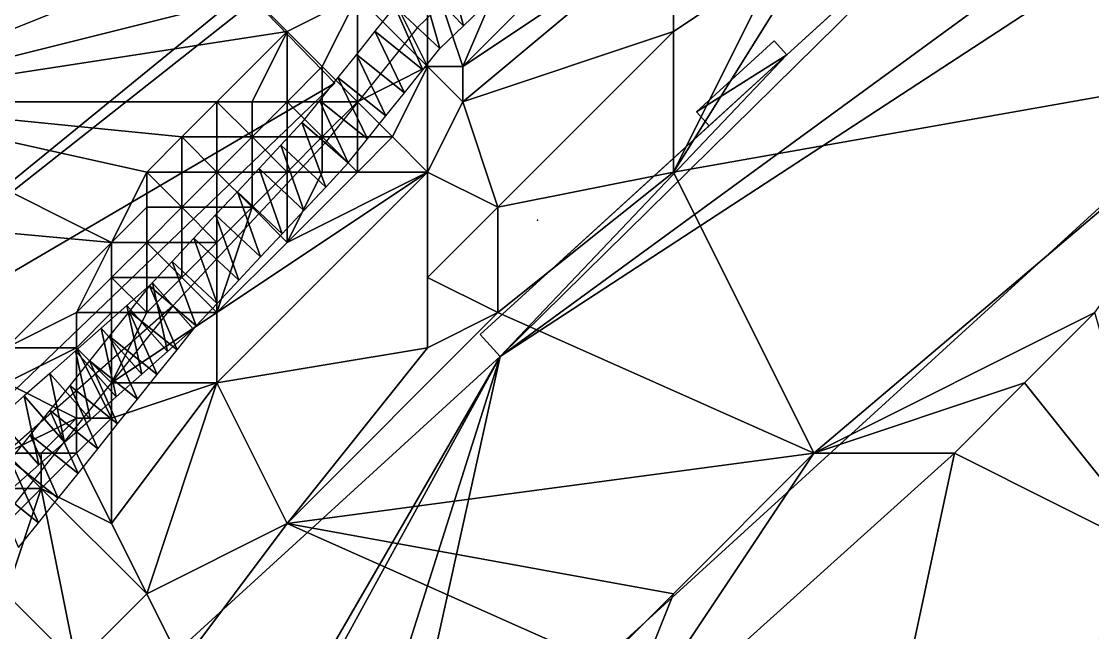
# Model space of a CAD drawing. Header units: metres. Extents: x -1103 to 901, y -902 to 905.
# Drawn here: x -1011.1 to -950.1, y -442.2 to -407.4 of the extents above; entities that cross this region are included whole.
import ezdxf

# ---------------------------------------------------------------- set-up
doc = ezdxf.new("R2010")
doc.units = ezdxf.units.M
for name, color, linetype in [('OSM_BUILDING_FOOTPRINTS', 7, 'CONTINUOUS'), ('OSM_BUILDING_ROOFS', 1, 'CONTINUOUS'), ('OSM_BUILDING_WALLS', 8, 'CONTINUOUS'), ('OSM_RAIL_AXES', 6, 'CONTINUOUS'), ('OSM_RAIL_SURFACE', 7, 'CONTINUOUS'), ('OSM_TERRAIN', 3, 'CONTINUOUS'), ('OSM_TREES', 3, 'CONTINUOUS')]:
    doc.layers.add(name, color=color, linetype=linetype)

msp = doc.modelspace()

# ---------------------------------------------------------------- linework, layer by layer
at = {"layer": 'OSM_BUILDING_FOOTPRINTS'}
for points in [[(-907.383, -354.504, 11.038), (-918.845, -364.966, 11.038), (-952.636, -395.777, 11.038), (-953.597, -394.726, 11.038), (-958.24, -398.962, 11.038), (-957.289, -399.99, 11.038), (-967.536, -409.335, 11.038), (-968.265, -408.539, 11.038), (-972.687, -412.576, 11.038), (-971.957, -413.361, 11.038), (-985, -425.25, 11.038), (-983.862, -426.499, 11.038), (-1002.918, -443.873, 11.038), (-997.402, -449.845, 11.038), (-995.965, -448.54, 11.038), (-992.173, -452.643, 11.038), (-990.128, -454.855, 11.038), (-896.594, -369.566, 11.038), (-900.319, -365.529, 11.038), (-898.628, -363.981, 11.038), (-907.383, -354.504, 11.038)], [(-1005.295, -397.801, 12.733), (-1006.025, -397.049, 12.733), (-1039.804, -429.42, 12.733), (-1034.377, -435.005, 12.733), (-1042.468, -442.746, 12.733), (-1036.012, -449.392, 12.733), (-1031.093, -444.692, 12.733), (-1029.844, -445.975, 12.733), (-993.291, -410.95, 12.733), (-997.856, -406.239, 12.733), (-990.992, -399.659, 12.733), (-998.818, -391.597, 12.733), (-1005.295, -397.801, 12.733)]]:
    msp.add_polyline3d(points, close=True, dxfattribs=at)
at = {"layer": 'OSM_BUILDING_ROOFS'}
for points in [[(-983.862, -426.499, 16.238), (-896.594, -369.566, 16.238), (-900.319, -365.529, 16.238)], [(-983.862, -426.499, 16.238), (-900.319, -365.529, 16.238), (-952.636, -395.777, 16.238)], [(-983.862, -426.499, 16.238), (-990.128, -454.855, 16.238), (-896.594, -369.566, 16.238)], [(-983.862, -426.499, 16.238), (-952.636, -395.777, 16.238), (-967.536, -409.335, 16.238)], [(-952.636, -395.777, 16.238), (-957.289, -399.99, 16.238), (-967.536, -409.335, 16.238)], [(-1005.295, -397.801, 17.933), (-1006.025, -397.049, 17.933), (-1039.804, -429.42, 17.933)], [(-1005.295, -397.801, 17.933), (-1039.804, -429.42, 17.933), (-1034.377, -435.005, 17.933)], [(-1034.377, -435.005, 17.933), (-990.992, -399.659, 17.933), (-1005.295, -397.801, 17.933)], [(-1034.377, -435.005, 17.933), (-997.856, -406.239, 17.933), (-990.992, -399.659, 17.933)], [(-1034.377, -435.005, 17.933), (-993.291, -410.95, 17.933), (-997.856, -406.239, 17.933)], [(-967.536, -409.335, 16.238), (-968.265, -408.539, 16.238), (-972.687, -412.576, 16.238)], [(-967.536, -409.335, 16.238), (-971.957, -413.361, 16.238), (-985, -425.25, 16.238)], [(-967.536, -409.335, 16.238), (-985, -425.25, 16.238), (-983.862, -426.499, 16.238)], [(-967.536, -409.335, 16.238), (-972.687, -412.576, 16.238), (-971.957, -413.361, 16.238)], [(-1034.377, -435.005, 17.933), (-1029.844, -445.975, 17.933), (-993.291, -410.95, 17.933)], [(-983.862, -426.499, 16.238), (-1002.918, -443.873, 16.238), (-997.402, -449.845, 16.238)], [(-983.862, -426.499, 16.238), (-997.402, -449.845, 16.238), (-995.965, -448.54, 16.238)], [(-983.862, -426.499, 16.238), (-995.965, -448.54, 16.238), (-992.173, -452.643, 16.238)], [(-983.862, -426.499, 16.238), (-992.173, -452.643, 16.238), (-990.128, -454.855, 16.238)]]:
    msp.add_3dface(points, dxfattribs=at)
at = {"layer": 'OSM_BUILDING_WALLS'}
for points in [[(-990.128, -454.855, 11.038), (-896.594, -369.566, 11.038), (-896.594, -369.566, 16.238)], [(-990.128, -454.855, 11.038), (-896.594, -369.566, 16.238), (-990.128, -454.855, 16.238)], [(-1006.025, -397.049, 12.733), (-1039.804, -429.42, 12.733), (-1039.804, -429.42, 17.933)], [(-1006.025, -397.049, 12.733), (-1039.804, -429.42, 17.933), (-1006.025, -397.049, 17.933)], [(-957.289, -399.99, 11.038), (-967.536, -409.335, 11.038), (-967.536, -409.335, 16.238)], [(-957.289, -399.99, 11.038), (-967.536, -409.335, 16.238), (-957.289, -399.99, 16.238)], [(-993.291, -410.95, 12.733), (-997.856, -406.239, 12.733), (-997.856, -406.239, 17.933)], [(-993.291, -410.95, 12.733), (-997.856, -406.239, 17.933), (-993.291, -410.95, 17.933)], [(-968.265, -408.539, 11.038), (-972.687, -412.576, 11.038), (-972.687, -412.576, 16.238)], [(-968.265, -408.539, 11.038), (-972.687, -412.576, 16.238), (-968.265, -408.539, 16.238)], [(-967.536, -409.335, 11.038), (-968.265, -408.539, 11.038), (-968.265, -408.539, 16.238)], [(-967.536, -409.335, 11.038), (-968.265, -408.539, 16.238), (-967.536, -409.335, 16.238)], [(-1029.844, -445.975, 12.733), (-993.291, -410.95, 12.733), (-993.291, -410.95, 17.933)], [(-1029.844, -445.975, 12.733), (-993.291, -410.95, 17.933), (-1029.844, -445.975, 17.933)], [(-972.687, -412.576, 11.038), (-971.957, -413.361, 11.038), (-971.957, -413.361, 16.238)], [(-972.687, -412.576, 11.038), (-971.957, -413.361, 16.238), (-972.687, -412.576, 16.238)], [(-971.957, -413.361, 11.038), (-985, -425.25, 11.038), (-985, -425.25, 16.238)], [(-971.957, -413.361, 11.038), (-985, -425.25, 16.238), (-971.957, -413.361, 16.238)], [(-985, -425.25, 11.038), (-983.862, -426.499, 11.038), (-983.862, -426.499, 16.238)], [(-985, -425.25, 11.038), (-983.862, -426.499, 16.238), (-985, -425.25, 16.238)], [(-983.862, -426.499, 11.038), (-1002.918, -443.873, 11.038), (-1002.918, -443.873, 16.238)], [(-983.862, -426.499, 11.038), (-1002.918, -443.873, 16.238), (-983.862, -426.499, 16.238)]]:
    msp.add_3dface(points, dxfattribs=at)
at = {"layer": 'OSM_RAIL_AXES'}
for points in [[(-974.511, -394.273, 14.413), (-988.582, -407.776, 13.994), (-993.843, -414.334, 14.639), (-1002.509, -423.613, 14.852), (-1013.784, -437.68, 15.751), (-1032.011, -459.688, 16.295), (-1036.686, -468.082, 16.296), (-1057.069, -487.9, 17.326)], [(-1002.509, -423.613, 14.852), (-1025.931, -444.228, 16.53), (-1033.193, -449.967, 17.054), (-1046.469, -462.121, 18.558), (-1055.433, -471.4, 18.394), (-1064.729, -479.805, 18.292)]]:
    msp.add_polyline3d(points, dxfattribs=at)
at = {"layer": 'OSM_RAIL_SURFACE'}
for points in [[(-986.979, -403.813, 13.912), (-988.386, -405.163, 13.973), (-985.963, -407.689, 13.76)], [(-986.979, -403.813, 13.912), (-985.963, -407.689, 13.76), (-984.556, -406.338, 13.816)], [(-988.386, -405.163, 13.973), (-989.867, -406.589, 14.09), (-987.296, -408.964, 13.969)], [(-988.386, -405.163, 13.973), (-987.296, -408.964, 13.969), (-985.963, -407.689, 13.76)], [(-989.867, -406.589, 14.09), (-990.999, -407.993, 14.259), (-988.269, -410.183, 14.238)], [(-989.867, -406.589, 14.09), (-988.269, -410.183, 14.238), (-987.296, -408.964, 13.969)], [(-990.999, -407.993, 14.259), (-992.051, -409.305, 14.435), (-989.321, -411.495, 14.28)], [(-990.999, -407.993, 14.259), (-989.321, -411.495, 14.28), (-988.269, -410.183, 14.238)], [(-992.051, -409.305, 14.435), (-993.104, -410.616, 14.959), (-990.374, -412.806, 14.321)], [(-992.051, -409.305, 14.435), (-990.374, -412.806, 14.321), (-989.321, -411.495, 14.28)], [(-993.104, -410.616, 14.959), (-994.156, -411.928, 14.852), (-991.426, -414.118, 14.582)], [(-993.104, -410.616, 14.959), (-991.426, -414.118, 14.582), (-990.374, -412.806, 14.321)], [(-994.156, -411.928, 14.852), (-995.165, -413.187, 15.161), (-992.522, -415.482, 14.567)], [(-994.156, -411.928, 14.852), (-992.522, -415.482, 14.567), (-991.426, -414.118, 14.582)], [(-995.165, -413.187, 15.161), (-996.36, -414.466, 15.096), (-993.802, -416.854, 14.704)], [(-995.165, -413.187, 15.161), (-993.802, -416.854, 14.704), (-992.522, -415.482, 14.567)], [(-996.36, -414.466, 15.096), (-997.598, -415.791, 15.028), (-995.04, -418.18, 14.709)], [(-996.36, -414.466, 15.096), (-995.04, -418.18, 14.709), (-993.802, -416.854, 14.704)], [(-997.598, -415.791, 15.028), (-998.836, -417.117, 15.222), (-996.278, -419.506, 14.621)], [(-997.598, -415.791, 15.028), (-996.278, -419.506, 14.621), (-995.04, -418.18, 14.709)], [(-998.836, -417.117, 15.222), (-1000.074, -418.442, 14.926), (-997.516, -420.831, 14.632)], [(-998.836, -417.117, 15.222), (-997.516, -420.831, 14.632), (-996.278, -419.506, 14.621)], [(-1000.074, -418.442, 14.926), (-1001.312, -419.768, 14.989), (-998.754, -422.157, 14.65)], [(-1000.074, -418.442, 14.926), (-998.754, -422.157, 14.65), (-997.516, -420.831, 14.632)], [(-1001.312, -419.768, 14.989), (-1002.55, -421.093, 15.249), (-999.992, -423.482, 14.659)], [(-1001.312, -419.768, 14.989), (-999.992, -423.482, 14.659), (-998.754, -422.157, 14.65)], [(-1002.55, -421.093, 15.249), (-1003.832, -422.468, 15.016), (-1001.186, -424.759, 14.773)], [(-1002.55, -421.093, 15.249), (-1001.186, -424.759, 14.773), (-999.992, -423.482, 14.659)], [(-1003.665, -422.299, 15.01), (-1005.129, -423.588, 15.353), (-1002.817, -426.215, 14.877)], [(-1003.832, -422.468, 15.016), (-1005.002, -423.925, 15.226), (-1002.271, -426.114, 14.753)], [(-1003.832, -422.468, 15.016), (-1002.271, -426.114, 14.753), (-1001.186, -424.759, 14.773)], [(-1003.665, -422.299, 15.01), (-1002.817, -426.215, 14.877), (-1001.353, -424.927, 14.786)], [(-1005.129, -423.588, 15.353), (-1006.593, -424.876, 15.306), (-1004.281, -427.504, 14.968)], [(-1005.002, -423.925, 15.226), (-1006.13, -425.332, 15.298), (-1003.398, -427.521, 14.725)], [(-1005.129, -423.588, 15.353), (-1004.281, -427.504, 14.968), (-1002.817, -426.215, 14.877)], [(-1005.002, -423.925, 15.226), (-1003.398, -427.521, 14.725), (-1002.271, -426.114, 14.753)], [(-1006.593, -424.876, 15.306), (-1008.057, -426.165, 15.366), (-1005.745, -428.792, 15.098)], [(-1006.593, -424.876, 15.306), (-1005.745, -428.792, 15.098), (-1004.281, -427.504, 14.968)], [(-1006.13, -425.332, 15.298), (-1007.257, -426.739, 15.338), (-1004.526, -428.928, 14.743)], [(-1006.13, -425.332, 15.298), (-1004.526, -428.928, 14.743), (-1003.398, -427.521, 14.725)], [(-1008.057, -426.165, 15.366), (-1009.521, -427.453, 15.647), (-1007.208, -430.08, 15.266)], [(-1008.057, -426.165, 15.366), (-1007.208, -430.08, 15.266), (-1005.745, -428.792, 15.098)], [(-1007.257, -426.739, 15.338), (-1008.384, -428.146, 15.497), (-1005.653, -430.334, 14.831)], [(-1007.257, -426.739, 15.338), (-1005.653, -430.334, 14.831), (-1004.526, -428.928, 14.743)], [(-1009.521, -427.453, 15.647), (-1010.985, -428.741, 15.905), (-1008.672, -431.369, 15.442)], [(-1009.521, -427.453, 15.647), (-1008.672, -431.369, 15.442), (-1007.208, -430.08, 15.266)], [(-1008.384, -428.146, 15.497), (-1009.512, -429.552, 15.701), (-1006.781, -431.741, 14.896)], [(-1008.384, -428.146, 15.497), (-1006.781, -431.741, 14.896), (-1005.653, -430.334, 14.831)], [(-1010.985, -428.741, 15.905), (-1012.449, -430.03, 16.018), (-1010.136, -432.657, 15.629)], [(-1010.985, -428.741, 15.905), (-1010.136, -432.657, 15.629), (-1008.672, -431.369, 15.442)], [(-1012.449, -430.03, 16.018), (-1011.6, -433.946, 15.847), (-1010.136, -432.657, 15.629)], [(-1009.512, -429.552, 15.701), (-1010.639, -430.959, 15.751), (-1007.908, -433.148, 14.948)], [(-1009.512, -429.552, 15.701), (-1007.908, -433.148, 14.948), (-1006.781, -431.741, 14.896)], [(-1010.639, -430.959, 15.751), (-1011.767, -432.366, 15.788), (-1009.036, -434.555, 15.07)], [(-1010.639, -430.959, 15.751), (-1009.036, -434.555, 15.07), (-1007.908, -433.148, 14.948)], [(-1011.767, -432.366, 15.788), (-1012.894, -433.773, 16.003), (-1010.163, -435.961, 15.269)], [(-1011.767, -432.366, 15.788), (-1010.163, -435.961, 15.269), (-1009.036, -434.555, 15.07)], [(-1012.894, -433.773, 16.003), (-1011.291, -437.368, 15.465), (-1010.163, -435.961, 15.269)]]:
    msp.add_3dface(points, dxfattribs=at)
at = {"layer": 'OSM_TERRAIN'}
for points in [[(-964, -400, 13.103), (-940, -410, 13.13), (-930, -376, 13.236)], [(-1016, -404, 16.616), (-1022, -412, 16.522), (-998, -392, 16.37)], [(-1022, -412, 16.522), (-994, -396, 16.29), (-998, -392, 16.37)], [(-1022, -412, 16.522), (-992, -400, 16.439), (-994, -396, 16.29)], [(-986, -410, 13.548), (-980, -396, 14.114), (-988, -404, 13.783)], [(-986, -410, 13.548), (-974, -398, 14.287), (-980, -396, 14.114)], [(-986, -410, 13.548), (-974, -402, 13.367), (-974, -398, 14.287)], [(-998, -406, 16.439), (-992, -400, 16.439), (-1022, -412, 16.522)], [(-968, -404, 12.982), (-974, -416, 13.236), (-966, -400, 13.149)], [(-966, -400, 13.149), (-974, -416, 13.236), (-964, -400, 13.103)], [(-974, -416, 13.236), (-940, -410, 13.13), (-964, -400, 13.103)], [(-986, -412, 13.059), (-974, -402, 13.367), (-986, -410, 13.548)], [(-986, -412, 13.059), (-974, -408, 12.943), (-974, -402, 13.367)], [(-974, -408, 12.943), (-968, -404, 12.982), (-974, -402, 13.367)], [(-988, -410, 14.096), (-988, -404, 13.783), (-990, -406, 13.936)], [(-988, -410, 14.096), (-986, -410, 13.548), (-988, -404, 13.783)], [(-974, -408, 12.943), (-974, -416, 13.236), (-968, -404, 12.982)], [(-996, -408, 16.376), (-998, -406, 16.439), (-1022, -412, 16.522)], [(-996, -408, 16.376), (-992, -406, 14.058), (-998, -406, 16.439)], [(-994, -410, 15.161), (-992, -406, 14.058), (-996, -408, 16.376)], [(-992, -412, 14.487), (-992, -406, 14.058), (-994, -410, 15.161)], [(-992, -412, 14.487), (-988, -410, 14.096), (-992, -406, 14.058)], [(-992, -406, 14.058), (-988, -410, 14.096), (-990, -406, 13.936)], [(-1022, -412, 16.522), (-1000, -412, 16.439), (-996, -408, 16.376)], [(-1000, -412, 16.439), (-998, -412, 16.375), (-996, -408, 16.376)], [(-998, -412, 16.375), (-996, -412, 15.532), (-996, -408, 16.376)], [(-996, -412, 15.532), (-994, -410, 15.161), (-996, -408, 16.376)], [(-984, -418, 12.304), (-974, -408, 12.943), (-986, -412, 13.059)], [(-984, -418, 12.304), (-974, -416, 13.236), (-974, -408, 12.943)], [(-996, -412, 15.532), (-994, -412, 14.644), (-994, -410, 15.161)], [(-994, -412, 14.644), (-992, -412, 14.487), (-994, -410, 15.161)], [(-990, -414, 14.056), (-988, -410, 14.096), (-992, -412, 14.487)], [(-990, -414, 14.056), (-988, -416, 12.75), (-988, -410, 14.096)], [(-988, -416, 12.75), (-986, -412, 13.059), (-988, -410, 14.096)], [(-988, -410, 14.096), (-986, -412, 13.059), (-986, -410, 13.548)], [(-966, -432, 13.236), (-940, -410, 13.13), (-974, -416, 13.236)], [(-966, -432, 13.236), (-950, -424, 11.849), (-940, -410, 13.13)], [(-1028, -418, 16.479), (-1006, -420, 16.439), (-1022, -412, 16.522)], [(-1006, -420, 16.439), (-1004, -416, 16.439), (-1022, -412, 16.522)], [(-1004, -416, 16.439), (-1002, -414, 16.439), (-1022, -412, 16.522)], [(-1002, -414, 16.439), (-1000, -412, 16.439), (-1022, -412, 16.522)], [(-1002, -414, 16.439), (-1000, -414, 16.427), (-1000, -412, 16.439)], [(-1000, -414, 16.427), (-998, -414, 15.628), (-1000, -412, 16.439)], [(-998, -414, 15.628), (-998, -412, 16.375), (-1000, -412, 16.439)], [(-998, -414, 15.628), (-996, -414, 14.836), (-996, -412, 15.532)], [(-998, -414, 15.628), (-996, -412, 15.532), (-998, -412, 16.375)], [(-996, -414, 14.836), (-994, -414, 14.648), (-996, -412, 15.532)], [(-994, -414, 14.648), (-994, -412, 14.644), (-996, -412, 15.532)], [(-994, -414, 14.648), (-992, -414, 14.648), (-992, -412, 14.487)], [(-994, -414, 14.648), (-992, -412, 14.487), (-994, -412, 14.644)], [(-992, -414, 14.648), (-990, -414, 14.056), (-992, -412, 14.487)], [(-988, -416, 12.75), (-984, -418, 12.304), (-986, -412, 13.059)], [(-1004, -416, 16.439), (-1002, -416, 16.439), (-1002, -414, 16.439)], [(-1002, -416, 16.439), (-1000, -416, 15.64), (-1002, -414, 16.439)], [(-1000, -416, 15.64), (-1000, -414, 16.427), (-1002, -414, 16.439)], [(-1000, -416, 15.64), (-998, -416, 14.824), (-998, -414, 15.628)], [(-1000, -416, 15.64), (-998, -414, 15.628), (-1000, -414, 16.427)], [(-998, -416, 14.824), (-996, -416, 14.823), (-998, -414, 15.628)], [(-996, -416, 14.823), (-996, -414, 14.836), (-998, -414, 15.628)], [(-996, -416, 14.823), (-994, -416, 14.784), (-994, -414, 14.648)], [(-996, -416, 14.823), (-994, -414, 14.648), (-996, -414, 14.836)], [(-994, -416, 14.784), (-992, -416, 14.376), (-994, -414, 14.648)], [(-992, -416, 14.376), (-992, -414, 14.648), (-994, -414, 14.648)], [(-988, -416, 12.75), (-990, -414, 14.056), (-992, -416, 14.376)], [(-992, -416, 14.376), (-990, -414, 14.056), (-992, -414, 14.648)], [(-1006, -420, 16.439), (-1004, -418, 16.439), (-1004, -416, 16.439)], [(-1004, -418, 16.439), (-1002, -418, 15.675), (-1004, -416, 16.439)], [(-1002, -418, 15.675), (-1002, -416, 16.439), (-1004, -416, 16.439)], [(-1002, -418, 15.675), (-1000, -418, 14.802), (-1000, -416, 15.64)], [(-1002, -418, 15.675), (-1000, -416, 15.64), (-1002, -416, 16.439)], [(-1000, -428, 13.573), (-988, -416, 12.75), (-1000, -424, 14.519)], [(-1000, -428, 13.573), (-988, -426, 12.512), (-988, -416, 12.75)], [(-1000, -424, 14.519), (-988, -416, 12.75), (-996, -420, 14.444)], [(-1000, -418, 14.802), (-998, -418, 14.71), (-1000, -416, 15.64)], [(-998, -418, 14.71), (-998, -416, 14.824), (-1000, -416, 15.64)], [(-998, -418, 14.71), (-996, -420, 14.444), (-996, -416, 14.823)], [(-998, -418, 14.71), (-996, -416, 14.823), (-998, -416, 14.824)], [(-996, -420, 14.444), (-994, -416, 14.784), (-996, -416, 14.823)], [(-996, -420, 14.444), (-988, -416, 12.75), (-992, -416, 14.376)], [(-996, -420, 14.444), (-992, -416, 14.376), (-994, -416, 14.784)], [(-988, -426, 12.512), (-988, -422, 12.345), (-988, -416, 12.75)], [(-988, -422, 12.345), (-984, -418, 12.304), (-988, -416, 12.75)], [(-984, -424, 13.161), (-966, -432, 13.236), (-974, -416, 13.236)], [(-984, -424, 13.161), (-974, -416, 13.236), (-984, -418, 12.304)], [(-1012, -426, 16.352), (-1006, -420, 16.439), (-1028, -418, 16.479)], [(-1004, -420, 15.725), (-1004, -418, 16.439), (-1006, -420, 16.439)], [(-1004, -420, 15.725), (-1002, -420, 14.82), (-1002, -418, 15.675)], [(-1004, -420, 15.725), (-1002, -418, 15.675), (-1004, -418, 16.439)], [(-1002, -420, 14.82), (-1000, -420, 14.674), (-1002, -418, 15.675)], [(-1000, -420, 14.674), (-1000, -418, 14.802), (-1002, -418, 15.675)], [(-1000, -424, 14.519), (-998, -418, 14.71), (-1000, -420, 14.674)], [(-1000, -424, 14.519), (-996, -420, 14.444), (-998, -418, 14.71)], [(-1000, -420, 14.674), (-998, -418, 14.71), (-1000, -418, 14.802)], [(-988, -422, 12.345), (-984, -424, 13.161), (-984, -418, 12.304)], [(-1012, -426, 16.352), (-1008, -424, 15.829), (-1006, -420, 16.439)], [(-1008, -424, 15.829), (-1006, -422, 15.85), (-1006, -420, 16.439)], [(-1006, -422, 15.85), (-1004, -422, 14.857), (-1004, -420, 15.725)], [(-1006, -422, 15.85), (-1004, -420, 15.725), (-1006, -420, 16.439)], [(-1004, -422, 14.857), (-1002, -422, 14.93), (-1004, -420, 15.725)], [(-1002, -422, 14.93), (-1002, -420, 14.82), (-1004, -420, 15.725)], [(-1002, -422, 14.93), (-1000, -420, 14.674), (-1002, -420, 14.82)], [(-1002, -422, 14.93), (-1000, -424, 14.519), (-1000, -420, 14.674)], [(-1008, -424, 15.829), (-1006, -424, 15.164), (-1006, -422, 15.85)], [(-1006, -424, 15.164), (-1004, -424, 14.997), (-1006, -422, 15.85)], [(-1004, -424, 14.997), (-1004, -422, 14.857), (-1006, -422, 15.85)], [(-1004, -424, 14.997), (-1000, -424, 14.519), (-1002, -422, 14.93)], [(-1004, -424, 14.997), (-1002, -422, 14.93), (-1004, -422, 14.857)], [(-988, -426, 12.512), (-984, -424, 13.161), (-988, -422, 12.345)], [(-1012, -426, 16.352), (-1008, -426, 15.231), (-1008, -424, 15.829)], [(-1008, -426, 15.231), (-1006, -428, 15.195), (-1006, -424, 15.164)], [(-1008, -426, 15.231), (-1006, -424, 15.164), (-1008, -424, 15.829)], [(-1006, -428, 15.195), (-1000, -428, 13.573), (-1000, -424, 14.519)], [(-1006, -424, 15.164), (-1006, -428, 15.195), (-1004, -424, 14.997)], [(-1006, -428, 15.195), (-1000, -424, 14.519), (-1004, -424, 14.997)], [(-996, -436, 13.207), (-984, -424, 13.161), (-988, -426, 12.512)], [(-996, -436, 13.207), (-966, -432, 13.236), (-984, -424, 13.161)], [(-954, -428, 11.75), (-950, -424, 11.849), (-966, -432, 13.236)], [(-954, -428, 11.75), (-946, -438, 11.218), (-950, -424, 11.849)], [(-1008, -430, 15.392), (-1008, -426, 15.231), (-1012, -428, 15.936)], [(-1012, -428, 15.936), (-1008, -426, 15.231), (-1012, -426, 16.352)], [(-1008, -430, 15.392), (-1006, -430, 14.82), (-1008, -426, 15.231)], [(-1006, -430, 14.82), (-1006, -428, 15.195), (-1008, -426, 15.231)], [(-996, -436, 13.207), (-988, -426, 12.512), (-1000, -428, 13.573)], [(-1012, -432, 15.726), (-1008, -430, 15.392), (-1012, -428, 15.936)], [(-1004, -440, 13.947), (-1000, -428, 13.573), (-1006, -436, 14.325)], [(-1006, -436, 14.325), (-1000, -428, 13.573), (-1006, -430, 14.82)], [(-1000, -428, 13.573), (-1006, -428, 15.195), (-1006, -430, 14.82)], [(-1004, -440, 13.947), (-996, -436, 13.207), (-1000, -428, 13.573)], [(-958, -432, 11.742), (-954, -428, 11.75), (-966, -432, 13.236)], [(-946, -438, 11.218), (-954, -428, 11.75), (-958, -432, 11.742)], [(-1012, -432, 15.726), (-1010, -432, 15.681), (-1008, -430, 15.392)], [(-1010, -432, 15.681), (-1008, -432, 14.911), (-1008, -430, 15.392)], [(-1008, -432, 14.911), (-1006, -436, 14.325), (-1006, -430, 14.82)], [(-1008, -432, 14.911), (-1006, -430, 14.82), (-1008, -430, 15.392)], [(-1012, -434, 15.876), (-1010, -434, 15.147), (-1012, -432, 15.726)], [(-1010, -434, 15.147), (-1010, -432, 15.681), (-1012, -432, 15.726)], [(-1010, -434, 15.147), (-1006, -436, 14.325), (-1008, -432, 14.911)], [(-1010, -434, 15.147), (-1008, -432, 14.911), (-1010, -432, 15.681)], [(-974, -440, 13.236), (-966, -432, 13.236), (-996, -436, 13.207)], [(-964, -460, 12.189), (-958, -432, 11.742), (-978, -450, 12.346)], [(-974, -440, 13.236), (-978, -450, 12.346), (-966, -432, 13.236)], [(-978, -450, 12.346), (-958, -432, 11.742), (-966, -432, 13.236)], [(-964, -460, 12.189), (-946, -438, 11.218), (-958, -432, 11.742)], [(-1012, -440, 15.497), (-1008, -444, 14.501), (-1010, -434, 15.147)], [(-1012, -440, 15.497), (-1010, -434, 15.147), (-1012, -436, 15.274)], [(-1012, -436, 15.274), (-1010, -434, 15.147), (-1012, -434, 15.876)], [(-1008, -444, 14.501), (-1004, -440, 13.947), (-1010, -434, 15.147)], [(-1010, -434, 15.147), (-1004, -440, 13.947), (-1006, -436, 14.325)], [(-1002, -444, 13.236), (-996, -436, 13.207), (-1004, -440, 13.947)], [(-1002, -444, 13.236), (-978, -444, 13.195), (-996, -436, 13.207)], [(-978, -444, 13.195), (-974, -440, 13.236), (-996, -436, 13.207)], [(-964, -460, 12.189), (-946, -480, 13.372), (-946, -438, 11.218)], [(-1016, -448, 15.52), (-1008, -444, 14.501), (-1012, -440, 15.497)], [(-1002, -444, 13.236), (-1004, -440, 13.947), (-1008, -444, 14.501)], [(-978, -444, 13.195), (-978, -450, 12.346), (-974, -440, 13.236)]]:
    msp.add_3dface(points, dxfattribs=at)
at = {"layer": 'OSM_TREES'}
msp.add_point((-981.739, -418.736, 12.684), dxfattribs=at)

doc.saveas('drawing.dxf')
